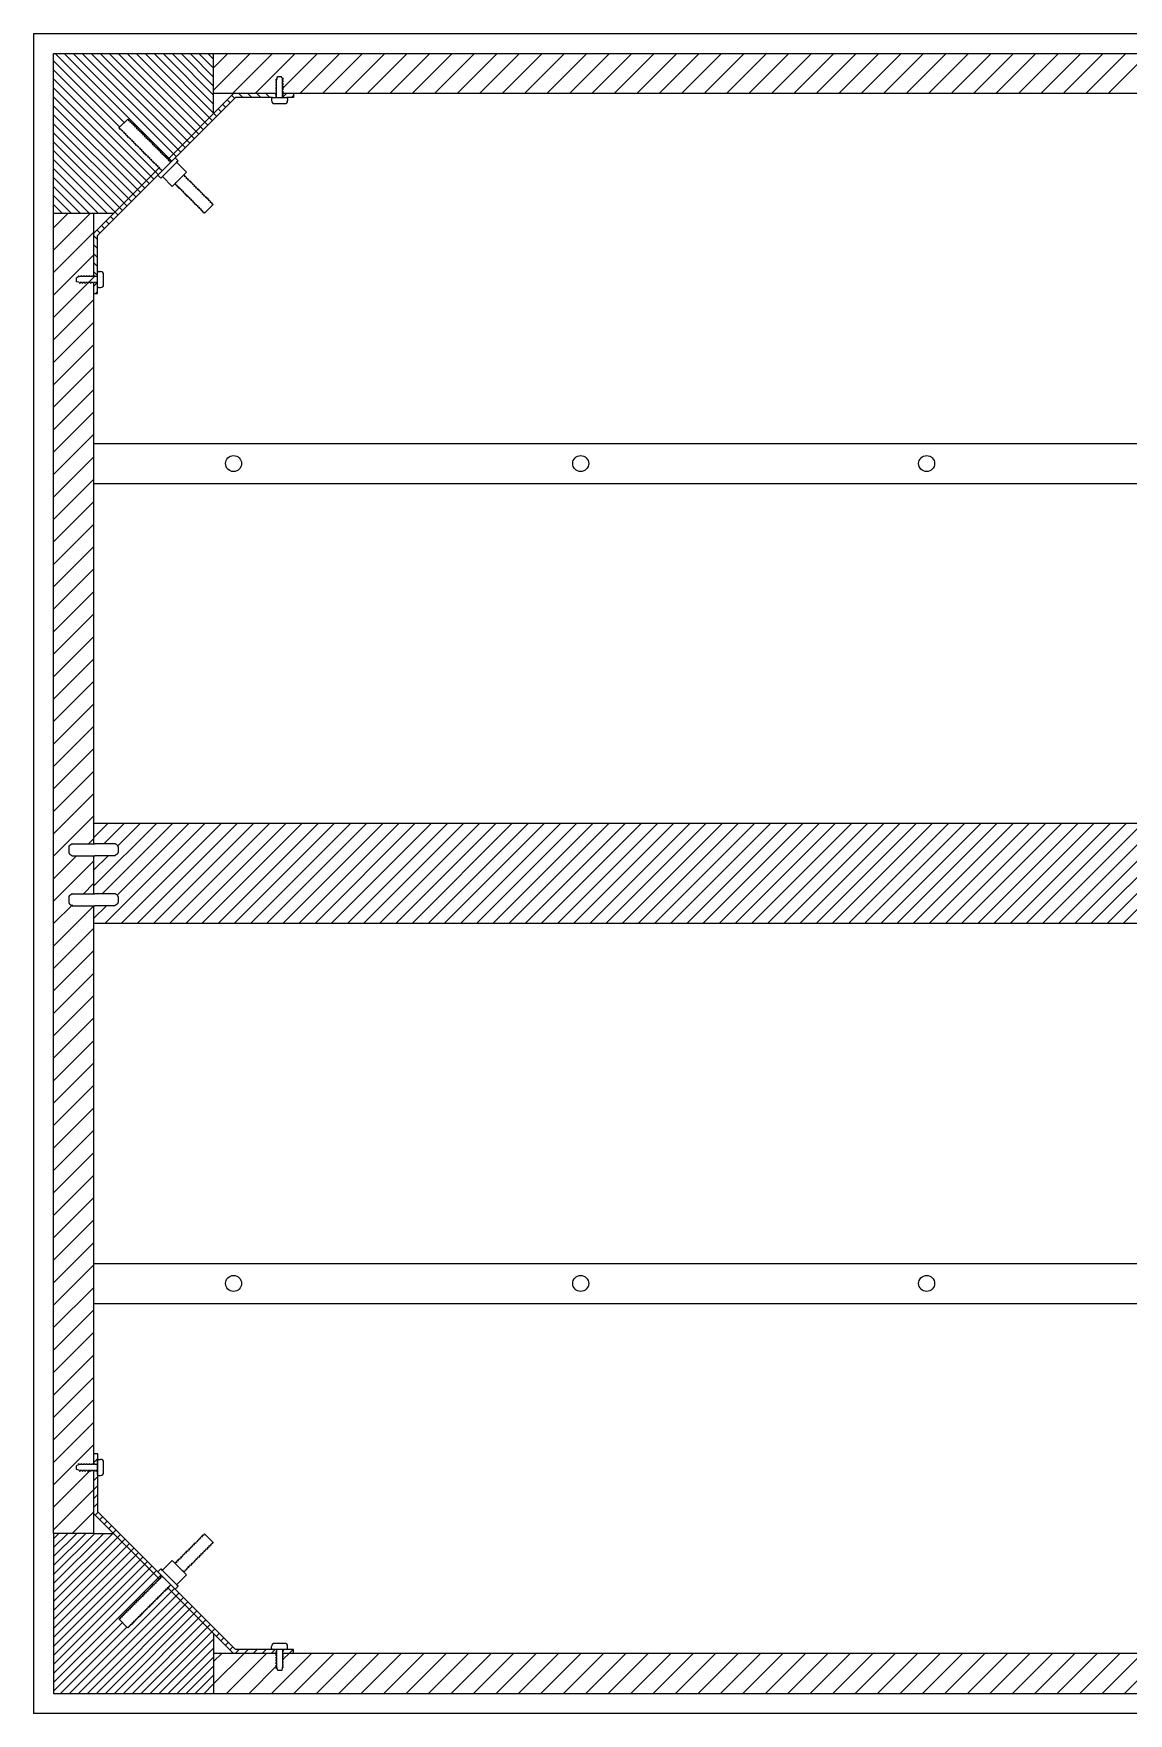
# Model space of a CAD drawing. Header units: millimetres. Extents: x 87 to 2337, y 122 to 625.
# Drawn here: x 837.8 to 892.6, y 317.8 to 401.8 of the extents above; entities that cross this region are included whole.
import ezdxf

# ---------------------------------------------------------------- set-up
doc = ezdxf.new("R2010")
doc.units = ezdxf.units.MM
doc.layers.get('0').update_dxf_attribs({"color": 255})
doc.layers.add('GIUNZIONI', color=2, linetype='Continuous')
doc.layers.add('VITI', color=4, linetype='Continuous')

msp = doc.modelspace()

# ---------------------------------------------------------------- hatches: boundary and pattern name
at = {"layer": 'GIUNZIONI'}
h = msp.add_hatch(dxfattribs=at)
h.set_pattern_fill('ANSI31', color=8, scale=0.1)
h.paths.add_polyline_path([(841.05, 389.139), (841.05, 389.339), (840.982, 389.339), (840.972, 389.289), (840.947, 389.339), (840.85, 389.339), (840.85, 388.789), (841.05, 388.789)])
h.paths.add_polyline_path([(850.85, 398.789), (850.3, 398.789), (850.3, 398.745), (850.35, 398.739), (850.3, 398.71), (850.3, 398.589), (850.5, 398.589), (850.85, 398.589)])
h = msp.add_hatch(dxfattribs=at)
h.set_pattern_fill('ANSI31', color=8, scale=0.1)
h.paths.add_polyline_path([(841.05, 330.789), (840.85, 330.789), (840.85, 330.239), (840.894, 330.239), (840.9, 330.289), (840.929, 330.239), (841.05, 330.239), (841.05, 330.439)])
h = msp.add_hatch(dxfattribs=at)
h.set_pattern_fill('ANSI31', color=8, scale=0.1)
h.paths.add_polyline_path([(841.05, 327.889), (841.05, 329.939), (840.982, 329.939), (840.972, 329.889), (840.947, 329.939), (840.85, 329.939), (840.85, 327.789), (844.129, 324.51), (844.168, 324.549), (844.279, 324.66)])
h = msp.add_hatch(dxfattribs=at)
h.set_pattern_fill('ANSI31', color=8, scale=0.1)
h.paths.add_polyline_path([(850.85, 320.989), (850.5, 320.989), (850.3, 320.989), (850.3, 320.921), (850.35, 320.911), (850.3, 320.886), (850.3, 320.789), (850.85, 320.789)])

# ---------------------------------------------------------------- linework, layer by layer
for p, q in [((837.85, 401.789), (837.85, 317.789)), ((837.85, 401.789), (1017.85, 401.789)), ((838.85, 392.789), (838.85, 400.789)), ((838.85, 400.789), (846.85, 400.789)), ((846.85, 400.789), (943.85, 400.789)), ((846.85, 397.789), (846.85, 400.789)), ((850, 398.789), (846.85, 398.789)), ((907.8, 398.789), (850.3, 398.789)), ((840.85, 392.789), (838.85, 392.789)), ((838.85, 326.789), (838.85, 392.789)), ((840.85, 392.789), (840.85, 389.639)), ((841.85, 392.789), (840.85, 392.789)), ((840.85, 389.339), (840.85, 361.279)), ((840.85, 381.289), (906.85, 381.289)), ((840.85, 379.289), (906.85, 379.289)), ((906.85, 362.289), (840.85, 362.289)), ((840.85, 362.289), (840.85, 361.279)), ((840.85, 360.679), (840.85, 359.789)), ((840.85, 360.679), (840.85, 358.779)), ((840.85, 359.789), (840.85, 358.779)), ((840.85, 358.179), (840.85, 357.289)), ((840.85, 358.179), (840.85, 330.239)), ((906.85, 357.289), (840.85, 357.289)), ((840.85, 340.289), (906.85, 340.289)), ((840.85, 338.289), (906.85, 338.289)), ((840.85, 329.939), (840.85, 326.789)), ((840.85, 326.789), (838.85, 326.789)), ((838.85, 326.789), (838.85, 318.789)), ((840.85, 326.789), (841.85, 326.789)), ((846.85, 321.789), (846.85, 320.789)), ((846.85, 320.789), (846.85, 318.789)), ((850, 320.789), (846.85, 320.789)), ((907.8, 320.789), (850.3, 320.789)), ((838.85, 318.789), (846.85, 318.789)), ((846.85, 318.789), (943.85, 318.789)), ((1017.85, 317.789), (837.85, 317.789))]:
    msp.add_line(p, q)
at = {"color": 4}
for p, q in [((846.341, 326.722), (846.392, 326.773)), ((846.661, 326.504), (846.392, 326.773)), ((845.54, 325.921), (845.611, 325.992)), ((845.54, 325.921), (845.574, 325.887)), ((845.62, 326.001), (845.691, 326.072)), ((845.62, 326.001), (845.654, 325.967)), ((845.7, 326.081), (845.771, 326.152)), ((845.7, 326.081), (845.734, 326.047)), ((845.78, 326.161), (845.851, 326.232)), ((845.78, 326.161), (845.815, 326.127)), ((845.861, 326.242), (845.931, 326.312)), ((845.861, 326.242), (845.895, 326.207)), ((845.941, 326.322), (846.011, 326.392)), ((845.941, 326.322), (845.975, 326.288)), ((846.021, 326.402), (846.091, 326.473)), ((846.021, 326.402), (846.055, 326.368)), ((846.101, 326.482), (846.172, 326.553)), ((846.101, 326.482), (846.135, 326.448)), ((846.181, 326.562), (846.252, 326.633)), ((846.181, 326.562), (846.215, 326.528)), ((846.261, 326.642), (846.332, 326.713)), ((846.261, 326.642), (846.295, 326.608)), ((846.341, 326.722), (846.375, 326.688)), ((846.406, 325.903), (846.372, 325.937)), ((846.486, 325.983), (846.415, 325.912)), ((846.486, 325.983), (846.415, 325.912)), ((846.486, 325.983), (846.452, 326.017)), ((846.566, 326.063), (846.495, 325.992)), ((846.566, 326.063), (846.532, 326.097)), ((846.646, 326.143), (846.575, 326.072)), ((846.646, 326.143), (846.575, 326.072)), ((846.646, 326.143), (846.612, 326.177)), ((846.726, 326.223), (846.656, 326.153)), ((846.661, 326.504), (846.834, 326.331)), ((846.726, 326.223), (846.692, 326.257)), ((846.806, 326.303), (846.736, 326.233)), ((846.806, 326.303), (846.736, 326.233)), ((846.806, 326.303), (846.772, 326.338)), ((846.834, 326.331), (846.806, 326.303)), ((844.779, 325.429), (844.285, 324.934)), ((845.493, 324.721), (844.779, 325.429)), ((844.914, 325.295), (844.97, 325.351)), ((844.979, 325.36), (845.05, 325.431)), ((844.979, 325.36), (845.013, 325.326)), ((845.059, 325.44), (845.13, 325.511)), ((845.059, 325.44), (845.093, 325.406)), ((845.139, 325.52), (845.21, 325.591)), ((845.139, 325.52), (845.173, 325.486)), ((845.219, 325.6), (845.29, 325.671)), ((845.219, 325.6), (845.254, 325.566)), ((845.3, 325.681), (845.37, 325.751)), ((845.3, 325.681), (845.334, 325.646)), ((845.38, 325.761), (845.45, 325.831)), ((845.38, 325.761), (845.414, 325.727)), ((845.46, 325.841), (845.531, 325.912)), ((845.46, 325.841), (845.494, 325.807)), ((845.604, 325.101), (845.534, 325.031)), ((845.604, 325.101), (845.57, 325.135)), ((845.684, 325.182), (845.614, 325.111)), ((845.684, 325.182), (845.614, 325.111)), ((845.684, 325.182), (845.65, 325.216)), ((845.765, 325.262), (845.694, 325.191)), ((845.765, 325.262), (845.73, 325.296)), ((845.845, 325.342), (845.774, 325.271)), ((845.845, 325.342), (845.774, 325.271)), ((845.845, 325.342), (845.811, 325.376)), ((845.925, 325.422), (845.854, 325.351)), ((845.925, 325.422), (845.891, 325.456)), ((846.005, 325.502), (845.934, 325.431)), ((846.005, 325.502), (845.934, 325.431)), ((846.005, 325.502), (845.971, 325.536)), ((846.085, 325.582), (846.014, 325.511)), ((846.085, 325.582), (846.051, 325.616)), ((846.165, 325.662), (846.095, 325.592)), ((846.165, 325.662), (846.095, 325.592)), ((846.165, 325.662), (846.131, 325.696)), ((846.245, 325.742), (846.175, 325.672)), ((846.245, 325.742), (846.211, 325.777)), ((846.326, 325.823), (846.255, 325.752)), ((846.326, 325.823), (846.255, 325.752)), ((846.326, 325.823), (846.291, 325.857)), ((846.406, 325.903), (846.335, 325.832)), ((842.146, 322.527), (844.277, 324.658)), ((843.857, 324.238), (843.928, 324.309)), ((843.937, 324.318), (844.008, 324.389)), ((843.937, 324.318), (843.971, 324.284)), ((844.017, 324.398), (844.088, 324.469)), ((844.017, 324.398), (844.051, 324.364)), ((844.206, 325.012), (844.065, 324.87)), ((844.097, 324.478), (844.168, 324.549)), ((844.097, 324.478), (844.132, 324.444)), ((844.178, 324.559), (844.248, 324.629)), ((844.178, 324.559), (844.212, 324.524)), ((845.076, 324.149), (844.206, 325.012)), ((844.206, 325.012), (844.285, 324.934)), ((844.258, 324.639), (844.277, 324.658)), ((844.258, 324.639), (844.292, 324.605)), ((845.493, 324.721), (844.998, 324.226)), ((845.373, 324.87), (845.302, 324.911)), ((845.364, 324.861), (845.33, 324.895)), ((845.364, 324.861), (845.358, 324.855)), ((845.444, 324.941), (845.373, 324.87)), ((845.444, 324.941), (845.41, 324.975)), ((845.524, 325.021), (845.454, 324.95)), ((845.524, 325.021), (845.454, 324.95)), ((845.524, 325.021), (845.49, 325.055)), ((842.569, 322.065), (844.719, 324.216)), ((842.976, 323.356), (843.046, 323.427)), ((843.056, 323.437), (843.126, 323.507)), ((843.056, 323.437), (843.09, 323.402)), ((843.136, 323.517), (843.207, 323.587)), ((843.136, 323.517), (843.17, 323.483)), ((843.216, 323.597), (843.287, 323.668)), ((843.216, 323.597), (843.25, 323.563)), ((843.296, 323.677), (843.367, 323.748)), ((843.296, 323.677), (843.33, 323.643)), ((843.376, 323.757), (843.447, 323.828)), ((843.376, 323.757), (843.41, 323.723)), ((843.456, 323.837), (843.527, 323.908)), ((843.456, 323.837), (843.491, 323.803)), ((843.537, 323.917), (843.607, 323.988)), ((843.537, 323.917), (843.571, 323.883)), ((843.617, 323.998), (843.687, 324.068)), ((843.617, 323.998), (843.651, 323.963)), ((843.697, 324.078), (843.767, 324.148)), ((843.697, 324.078), (843.731, 324.044)), ((843.777, 324.158), (843.848, 324.229)), ((843.777, 324.158), (843.811, 324.124)), ((843.921, 323.418), (843.851, 323.348)), ((843.921, 323.418), (843.851, 323.348)), ((843.857, 324.238), (843.891, 324.204)), ((843.921, 323.418), (843.887, 323.453)), ((844.002, 323.499), (843.931, 323.428)), ((844.002, 323.499), (843.967, 323.533)), ((844.082, 323.579), (844.011, 323.508)), ((844.082, 323.579), (844.011, 323.508)), ((844.082, 323.579), (844.048, 323.613)), ((844.162, 323.659), (844.091, 323.588)), ((844.162, 323.659), (844.128, 323.693)), ((844.242, 323.739), (844.171, 323.668)), ((844.242, 323.739), (844.171, 323.668)), ((844.242, 323.739), (844.208, 323.773)), ((844.322, 323.819), (844.251, 323.748)), ((844.322, 323.819), (844.288, 323.853)), ((844.402, 323.899), (844.332, 323.829)), ((844.402, 323.899), (844.332, 323.829)), ((844.402, 323.899), (844.368, 323.933)), ((844.482, 323.979), (844.412, 323.909)), ((844.482, 323.979), (844.448, 324.014)), ((844.563, 324.06), (844.492, 323.989)), ((844.563, 324.06), (844.492, 323.989)), ((844.563, 324.06), (844.528, 324.094)), ((844.643, 324.14), (844.572, 324.069)), ((844.643, 324.14), (844.609, 324.174)), ((844.719, 324.216), (844.652, 324.149)), ((845.076, 324.149), (844.935, 324.007)), ((845.076, 324.149), (844.998, 324.226)), ((842.174, 322.555), (842.245, 322.626)), ((842.254, 322.635), (842.325, 322.706)), ((842.254, 322.635), (842.288, 322.601)), ((842.334, 322.715), (842.405, 322.786)), ((842.334, 322.715), (842.369, 322.681)), ((842.415, 322.795), (842.485, 322.866)), ((842.415, 322.795), (842.449, 322.761)), ((842.495, 322.876), (842.565, 322.946)), ((842.495, 322.876), (842.529, 322.841)), ((842.575, 322.956), (842.646, 323.026)), ((842.575, 322.956), (842.609, 322.922)), ((842.655, 323.036), (842.726, 323.107)), ((842.655, 323.036), (842.689, 323.002)), ((842.735, 323.116), (842.806, 323.187)), ((842.735, 323.116), (842.769, 323.082)), ((842.815, 323.196), (842.886, 323.267)), ((842.815, 323.196), (842.849, 323.162)), ((842.895, 323.276), (842.966, 323.347)), ((842.895, 323.276), (842.93, 323.242)), ((842.976, 323.356), (843.01, 323.322)), ((843.04, 322.537), (843.006, 322.571)), ((843.12, 322.617), (843.049, 322.546)), ((843.12, 322.617), (843.049, 322.546)), ((843.12, 322.617), (843.086, 322.651)), ((843.2, 322.697), (843.13, 322.626)), ((843.2, 322.697), (843.166, 322.731)), ((843.28, 322.777), (843.21, 322.707)), ((843.28, 322.777), (843.21, 322.707)), ((843.28, 322.777), (843.246, 322.811)), ((843.36, 322.857), (843.29, 322.787)), ((843.36, 322.857), (843.326, 322.892)), ((843.441, 322.938), (843.37, 322.867)), ((843.441, 322.938), (843.37, 322.867)), ((843.441, 322.938), (843.406, 322.972)), ((843.521, 323.018), (843.45, 322.947)), ((843.521, 323.018), (843.487, 323.052)), ((843.601, 323.098), (843.53, 323.027)), ((843.601, 323.098), (843.53, 323.027)), ((843.601, 323.098), (843.567, 323.132)), ((843.681, 323.178), (843.61, 323.107)), ((843.681, 323.178), (843.647, 323.212)), ((843.761, 323.258), (843.69, 323.187)), ((843.761, 323.258), (843.69, 323.187)), ((843.761, 323.258), (843.727, 323.292)), ((843.841, 323.338), (843.771, 323.268)), ((843.841, 323.338), (843.807, 323.372)), ((842.124, 322.495), (842.146, 322.527)), ((842.535, 322.084), (842.124, 322.495)), ((842.146, 322.527), (842.165, 322.546)), ((842.174, 322.555), (842.208, 322.521)), ((842.569, 322.065), (842.535, 322.084)), ((842.639, 322.136), (842.569, 322.065)), ((842.639, 322.136), (842.569, 322.065)), ((842.639, 322.136), (842.605, 322.17)), ((842.719, 322.216), (842.649, 322.146)), ((842.719, 322.216), (842.685, 322.25)), ((842.8, 322.296), (842.729, 322.226)), ((842.8, 322.296), (842.729, 322.226)), ((842.8, 322.296), (842.765, 322.331)), ((842.88, 322.377), (842.809, 322.306)), ((842.88, 322.377), (842.846, 322.411)), ((842.96, 322.457), (842.889, 322.386)), ((842.96, 322.457), (842.889, 322.386)), ((842.96, 322.457), (842.926, 322.491)), ((843.04, 322.537), (842.969, 322.466))]:
    msp.add_line(p, q, dxfattribs=at)
at = {"layer": 'GIUNZIONI', "color": 8, "linetype": 'Continuous'}
for p, q in [((842.385, 397.34), (838.936, 400.789)), ((844.766, 395.407), (839.385, 400.789)), ((844.992, 395.631), (839.834, 400.789)), ((845.216, 395.855), (840.283, 400.789)), ((845.441, 396.08), (840.732, 400.789)), ((845.665, 396.304), (841.181, 400.789)), ((845.89, 396.529), (841.63, 400.789)), ((846.114, 396.753), (842.079, 400.789)), ((846.339, 396.978), (842.528, 400.789)), ((846.563, 397.202), (842.977, 400.789)), ((846.788, 397.427), (843.426, 400.789)), ((846.85, 397.814), (843.875, 400.789)), ((846.85, 398.263), (844.324, 400.789)), ((846.85, 398.712), (844.773, 400.789)), ((846.85, 399.161), (845.222, 400.789)), ((846.85, 399.61), (845.671, 400.789)), ((846.85, 400.059), (846.12, 400.789)), ((846.85, 400.508), (846.569, 400.789)), ((842.162, 397.113), (838.85, 400.425)), ((844.094, 394.733), (838.85, 399.976)), ((843.869, 394.508), (838.85, 399.527)), ((843.645, 394.284), (838.85, 399.078)), ((843.42, 394.059), (838.85, 398.629)), ((843.196, 393.835), (838.85, 398.18)), ((847.461, 398.1), (847.311, 398.25)), ((847.686, 398.325), (847.536, 398.475)), ((847.91, 398.549), (847.76, 398.699)), ((848.32, 398.589), (848.12, 398.789)), ((848.769, 398.589), (848.569, 398.789)), ((849.218, 398.589), (849.018, 398.789)), ((849.667, 398.589), (849.467, 398.789)), ((850, 398.705), (849.916, 398.789)), ((842.971, 393.61), (838.85, 397.731)), ((847.012, 397.651), (846.862, 397.801)), ((847.237, 397.876), (847.087, 398.026)), ((842.747, 393.386), (838.85, 397.282)), ((842.522, 393.161), (838.85, 396.833)), ((842.298, 392.937), (838.85, 396.384)), ((842.073, 392.712), (838.85, 395.935)), ((841.547, 392.789), (838.85, 395.486)), ((841.098, 392.789), (838.85, 395.037)), ((840.649, 392.789), (838.85, 394.588)), ((840.2, 392.789), (838.85, 394.139)), ((839.751, 392.789), (838.85, 393.69)), ((839.302, 392.789), (838.85, 393.241)), ((838.853, 392.789), (838.85, 392.792)), ((841.624, 392.263), (841.474, 392.413)), ((841.849, 392.488), (841.699, 392.638)), ((841.05, 391.49), (840.85, 391.69)), ((841.175, 391.814), (841.025, 391.964)), ((841.4, 392.039), (841.25, 392.189)), ((841.05, 391.041), (840.85, 391.241)), ((841.05, 390.592), (840.85, 390.792)), ((841.05, 390.143), (840.85, 390.343)), ((841.05, 389.694), (840.85, 389.894)), ((838.85, 326.526), (839.112, 326.789)), ((838.85, 326.077), (839.561, 326.789)), ((838.85, 325.628), (840.01, 326.789)), ((838.85, 325.179), (840.459, 326.789)), ((838.85, 324.73), (840.908, 326.789)), ((838.85, 324.281), (841.358, 326.789)), ((838.85, 323.832), (841.807, 326.789)), ((838.85, 323.383), (842.053, 326.586)), ((838.85, 322.934), (842.277, 326.361)), ((838.85, 322.485), (842.502, 326.137)), ((838.85, 322.036), (842.726, 325.912)), ((838.85, 321.587), (842.951, 325.688)), ((838.85, 321.138), (843.175, 325.463)), ((838.85, 320.689), (843.4, 325.239)), ((838.85, 320.24), (843.624, 325.014)), ((838.85, 319.791), (843.849, 324.79)), ((838.85, 319.342), (844.073, 324.565)), ((839.644, 318.789), (844.897, 324.042)), ((840.093, 318.789), (845.121, 323.817)), ((840.542, 318.789), (845.346, 323.593)), ((840.991, 318.789), (845.57, 323.368)), ((841.44, 318.789), (845.795, 323.144)), ((841.889, 318.789), (846.019, 322.919)), ((842.338, 318.789), (846.244, 322.695)), ((838.85, 318.893), (842.288, 322.331)), ((839.195, 318.789), (842.513, 322.107)), ((842.787, 318.789), (846.468, 322.47)), ((843.236, 318.789), (846.693, 322.246)), ((843.685, 318.789), (846.917, 322.021)), ((846.992, 321.647), (847.142, 321.797)), ((844.134, 318.789), (846.85, 321.505)), ((844.583, 318.789), (846.85, 321.056)), ((847.216, 321.422), (847.366, 321.572)), ((847.441, 321.198), (847.591, 321.348)), ((847.665, 320.973), (847.815, 321.123)), ((847.93, 320.789), (848.13, 320.989)), ((848.379, 320.789), (848.579, 320.989)), ((848.828, 320.789), (849.028, 320.989)), ((849.277, 320.789), (849.477, 320.989)), ((849.726, 320.789), (849.926, 320.989)), ((845.032, 318.789), (846.85, 320.607)), ((845.481, 318.789), (846.85, 320.158)), ((845.93, 318.789), (846.85, 319.709)), ((846.379, 318.789), (846.85, 319.26)), ((846.828, 318.789), (846.85, 318.811))]:
    msp.add_line(p, q, dxfattribs=at)
at = {"layer": 'VITI', "color": 8, "linetype": 'Continuous'}
for p, q in [((846.85, 400.082), (847.557, 400.789)), ((846.85, 398.96), (848.679, 400.789)), ((847.802, 398.789), (849.802, 400.789)), ((848.924, 398.789), (850.924, 400.789)), ((850.3, 399.042), (852.047, 400.789)), ((851.169, 398.789), (853.169, 400.789)), ((852.292, 398.789), (854.292, 400.789)), ((853.414, 398.789), (855.414, 400.789)), ((854.537, 398.789), (856.537, 400.789)), ((855.659, 398.789), (857.659, 400.789)), ((856.782, 398.789), (858.782, 400.789)), ((857.904, 398.789), (859.904, 400.789)), ((859.027, 398.789), (861.027, 400.789)), ((860.149, 398.789), (862.149, 400.789)), ((861.272, 398.789), (863.272, 400.789)), ((862.395, 398.789), (864.395, 400.789)), ((863.517, 398.789), (865.517, 400.789)), ((864.64, 398.789), (866.64, 400.789)), ((865.762, 398.789), (867.762, 400.789)), ((866.885, 398.789), (868.885, 400.789)), ((868.007, 398.789), (870.007, 400.789)), ((869.13, 398.789), (871.13, 400.789)), ((870.252, 398.789), (872.252, 400.789)), ((871.375, 398.789), (873.375, 400.789)), ((872.497, 398.789), (874.497, 400.789)), ((873.62, 398.789), (875.62, 400.789)), ((874.742, 398.789), (876.742, 400.789)), ((875.865, 398.789), (877.865, 400.789)), ((876.987, 398.789), (878.987, 400.789)), ((878.11, 398.789), (880.11, 400.789)), ((879.233, 398.789), (881.233, 400.789)), ((880.355, 398.789), (882.355, 400.789)), ((881.478, 398.789), (883.478, 400.789)), ((882.6, 398.789), (884.6, 400.789)), ((883.723, 398.789), (885.723, 400.789)), ((884.845, 398.789), (886.845, 400.789)), ((885.968, 398.789), (887.968, 400.789)), ((887.09, 398.789), (889.09, 400.789)), ((888.213, 398.789), (890.213, 400.789)), ((889.335, 398.789), (891.335, 400.789)), ((890.458, 398.789), (892.458, 400.789)), ((891.58, 398.789), (893.58, 400.789)), ((838.85, 392.082), (839.557, 392.789)), ((838.85, 390.96), (840.679, 392.789)), ((838.85, 389.837), (840.85, 391.837)), ((838.85, 388.715), (840.85, 390.715)), ((838.85, 387.592), (840.563, 389.305)), ((840.577, 389.319), (840.597, 389.339)), ((840.597, 389.339), (840.897, 389.639)), ((838.85, 386.469), (840.85, 388.469)), ((838.85, 385.347), (840.85, 387.347)), ((838.85, 384.224), (840.85, 386.224)), ((838.85, 383.102), (840.85, 385.102)), ((838.85, 381.979), (840.85, 383.979)), ((838.85, 380.857), (840.85, 382.857)), ((838.85, 379.734), (840.85, 381.734)), ((838.85, 378.612), (840.85, 380.612)), ((838.85, 377.489), (840.85, 379.489)), ((838.85, 376.367), (840.85, 378.367)), ((838.85, 375.244), (840.85, 377.244)), ((838.85, 374.122), (840.85, 376.122)), ((838.85, 372.999), (840.85, 374.999)), ((838.85, 371.877), (840.85, 373.877)), ((838.85, 370.754), (840.85, 372.754)), ((838.85, 369.631), (840.85, 371.631)), ((838.85, 368.509), (840.85, 370.509)), ((838.85, 367.386), (840.85, 369.386)), ((838.85, 366.264), (840.85, 368.264)), ((838.85, 365.141), (840.85, 367.141)), ((838.85, 364.019), (840.85, 366.019)), ((838.85, 362.896), (840.85, 364.896)), ((838.85, 361.774), (840.85, 363.774)), ((838.85, 360.651), (840.85, 362.651)), ((840.85, 361.574), (841.565, 362.289)), ((840.85, 359.149), (843.99, 362.289)), ((841.268, 358.759), (844.798, 362.289)), ((841.363, 361.279), (842.373, 362.289)), ((841.414, 357.289), (846.414, 362.289)), ((842.027, 358.71), (845.606, 362.289)), ((842.063, 361.17), (843.182, 362.289)), ((842.223, 357.289), (847.223, 362.289)), ((843.031, 357.289), (848.031, 362.289)), ((843.839, 357.289), (848.839, 362.289)), ((844.647, 357.289), (849.647, 362.289)), ((845.456, 357.289), (850.456, 362.289)), ((846.264, 357.289), (851.264, 362.289)), ((847.072, 357.289), (852.072, 362.289)), ((847.88, 357.289), (852.88, 362.289)), ((848.688, 357.289), (853.688, 362.289)), ((849.497, 357.289), (854.497, 362.289)), ((850.305, 357.289), (855.305, 362.289)), ((851.113, 357.289), (856.113, 362.289)), ((851.921, 357.289), (856.921, 362.289)), ((852.73, 357.289), (857.73, 362.289)), ((853.538, 357.289), (858.538, 362.289)), ((854.346, 357.289), (859.346, 362.289)), ((855.154, 357.289), (860.154, 362.289)), ((855.962, 357.289), (860.962, 362.289)), ((856.771, 357.289), (861.771, 362.289)), ((857.579, 357.289), (862.579, 362.289)), ((858.387, 357.289), (863.387, 362.289)), ((859.195, 357.289), (864.195, 362.289)), ((860.004, 357.289), (865.004, 362.289)), ((860.812, 357.289), (865.812, 362.289)), ((861.62, 357.289), (866.62, 362.289)), ((862.428, 357.289), (867.428, 362.289)), ((863.236, 357.289), (868.236, 362.289)), ((864.045, 357.289), (869.045, 362.289)), ((864.853, 357.289), (869.853, 362.289)), ((865.661, 357.289), (870.661, 362.289)), ((866.469, 357.289), (871.469, 362.289)), ((867.278, 357.289), (872.278, 362.289)), ((868.086, 357.289), (873.086, 362.289)), ((868.894, 357.289), (873.894, 362.289)), ((869.702, 357.289), (874.702, 362.289)), ((870.51, 357.289), (875.51, 362.289)), ((871.319, 357.289), (876.319, 362.289)), ((872.127, 357.289), (877.127, 362.289)), ((872.935, 357.289), (877.935, 362.289)), ((873.743, 357.289), (878.743, 362.289)), ((874.552, 357.289), (879.552, 362.289)), ((875.36, 357.289), (880.36, 362.289)), ((876.168, 357.289), (881.168, 362.289)), ((876.976, 357.289), (881.976, 362.289)), ((877.784, 357.289), (882.784, 362.289)), ((878.593, 357.289), (883.593, 362.289)), ((879.401, 357.289), (884.401, 362.289)), ((880.209, 357.289), (885.209, 362.289)), ((881.017, 357.289), (886.017, 362.289)), ((881.826, 357.289), (886.826, 362.289)), ((882.634, 357.289), (887.634, 362.289)), ((883.442, 357.289), (888.442, 362.289)), ((884.25, 357.289), (889.25, 362.289)), ((885.058, 357.289), (890.058, 362.289)), ((885.867, 357.289), (890.867, 362.289)), ((886.675, 357.289), (891.675, 362.289)), ((887.483, 357.289), (892.483, 362.289)), ((888.291, 357.289), (893.291, 362.289)), ((889.1, 357.289), (894.1, 362.289)), ((889.908, 357.289), (894.908, 362.289)), ((890.716, 357.289), (895.716, 362.289)), ((891.524, 357.289), (896.524, 362.289)), ((892.332, 357.289), (897.332, 362.289)), ((840.6, 361.279), (840.85, 361.529)), ((838.85, 359.529), (840, 360.679)), ((838.85, 358.406), (840.85, 360.406)), ((840.85, 359.957), (841.572, 360.679)), ((840.345, 358.779), (840.85, 359.284)), ((838.85, 357.284), (839.795, 358.229)), ((838.85, 356.161), (840.85, 358.161)), ((840.85, 357.532), (841.496, 358.179)), ((838.85, 355.039), (840.85, 357.039)), ((838.85, 353.916), (840.85, 355.916)), ((838.85, 352.794), (840.85, 354.794)), ((838.85, 351.671), (840.85, 353.671)), ((838.85, 350.548), (840.85, 352.548)), ((838.85, 349.426), (840.85, 351.426)), ((838.85, 348.303), (840.85, 350.303)), ((838.85, 347.181), (840.85, 349.181)), ((838.85, 346.058), (840.85, 348.058)), ((838.85, 344.936), (840.85, 346.936)), ((838.85, 343.813), (840.85, 345.813)), ((838.85, 342.691), (840.85, 344.691)), ((838.85, 341.568), (840.85, 343.568)), ((838.85, 340.446), (840.85, 342.446)), ((838.85, 339.323), (840.85, 341.323)), ((838.85, 338.201), (840.85, 340.201)), ((838.85, 337.078), (840.85, 339.078)), ((838.85, 335.956), (840.85, 337.956)), ((838.85, 334.833), (840.85, 336.833)), ((838.85, 333.71), (840.85, 335.71)), ((838.85, 332.588), (840.85, 334.588)), ((838.85, 331.465), (840.85, 333.465)), ((838.85, 330.343), (840.85, 332.343)), ((838.85, 329.22), (840.85, 331.22)), ((838.85, 328.098), (840.683, 329.931)), ((838.85, 326.975), (840.85, 328.975)), ((839.786, 326.789), (840.85, 327.853)), ((846.85, 320.382), (847.256, 320.789)), ((846.85, 319.26), (848.379, 320.789)), ((847.501, 318.789), (849.501, 320.789)), ((848.624, 318.789), (849.999, 320.164)), ((849.746, 318.789), (851.746, 320.789)), ((850.3, 320.465), (850.339, 320.504)), ((850.345, 320.51), (850.624, 320.789)), ((850.869, 318.789), (852.869, 320.789)), ((851.992, 318.789), (853.992, 320.789)), ((853.114, 318.789), (855.114, 320.789)), ((854.237, 318.789), (856.237, 320.789)), ((855.359, 318.789), (857.359, 320.789)), ((856.482, 318.789), (858.482, 320.789)), ((857.604, 318.789), (859.604, 320.789)), ((858.727, 318.789), (860.727, 320.789)), ((859.849, 318.789), (861.849, 320.789)), ((860.972, 318.789), (862.972, 320.789)), ((862.094, 318.789), (864.094, 320.789)), ((863.217, 318.789), (865.217, 320.789)), ((864.339, 318.789), (866.339, 320.789)), ((865.462, 318.789), (867.462, 320.789)), ((866.584, 318.789), (868.584, 320.789)), ((867.707, 318.789), (869.707, 320.789)), ((868.83, 318.789), (870.83, 320.789)), ((869.952, 318.789), (871.952, 320.789)), ((871.075, 318.789), (873.075, 320.789)), ((872.197, 318.789), (874.197, 320.789)), ((873.32, 318.789), (875.32, 320.789)), ((874.442, 318.789), (876.442, 320.789)), ((875.565, 318.789), (877.565, 320.789)), ((876.687, 318.789), (878.687, 320.789)), ((877.81, 318.789), (879.81, 320.789)), ((878.932, 318.789), (880.932, 320.789)), ((880.055, 318.789), (882.055, 320.789)), ((881.177, 318.789), (883.177, 320.789)), ((882.3, 318.789), (884.3, 320.789)), ((883.422, 318.789), (885.422, 320.789)), ((884.545, 318.789), (886.545, 320.789)), ((885.668, 318.789), (887.668, 320.789)), ((886.79, 318.789), (888.79, 320.789)), ((887.913, 318.789), (889.913, 320.789)), ((889.035, 318.789), (891.035, 320.789)), ((890.158, 318.789), (892.158, 320.789)), ((891.28, 318.789), (893.28, 320.789)), ((892.403, 318.789), (894.403, 320.789))]:
    msp.add_line(p, q, dxfattribs=at)
at = {"layer": 'VITI'}
for p, q in [((850.004, 399.495), (849.95, 399.47)), ((849.95, 399.47), (850, 399.459)), ((850, 399.36), (849.95, 399.336)), ((849.95, 399.336), (850, 399.326)), ((850, 399.227), (849.95, 399.202)), ((849.95, 399.202), (850, 399.192)), ((850, 399.093), (849.95, 399.068)), ((849.95, 399.068), (850, 399.058)), ((850, 399.36), (850, 399.453)), ((850, 399.227), (850, 399.326)), ((850, 399.093), (850, 399.192)), ((850, 398.959), (850, 399.058)), ((850.013, 399.523), (850.041, 399.633)), ((850.046, 399.638), (850.231, 399.638)), ((850.279, 399.544), (850.249, 399.625)), ((850.341, 399.54), (850.279, 399.544)), ((850.291, 399.511), (850.341, 399.54)), ((850.3, 399.414), (850.3, 399.453)), ((850.35, 399.408), (850.3, 399.414)), ((850.3, 399.379), (850.35, 399.408)), ((850.3, 399.28), (850.3, 399.379)), ((850.35, 399.274), (850.3, 399.28)), ((850.3, 399.245), (850.35, 399.274)), ((850.3, 399.146), (850.3, 399.245)), ((850.35, 399.14), (850.3, 399.146)), ((850.3, 399.111), (850.35, 399.14)), ((850.3, 399.013), (850.3, 399.111)), ((850.35, 399.006), (850.3, 399.013)), ((850.3, 398.978), (850.35, 399.006)), ((847.95, 398.589), (841.05, 391.689)), ((847.85, 398.789), (844.571, 395.51)), ((849.8, 398.589), (847.95, 398.589)), ((849.75, 398.539), (849.75, 398.439)), ((849.75, 398.439), (849.75, 398.439)), ((849.8, 398.589), (850.5, 398.589)), ((849.9, 398.289), (850.4, 398.289)), ((850, 398.959), (849.95, 398.935)), ((849.95, 398.935), (850, 398.924)), ((850, 398.825), (849.95, 398.801)), ((849.95, 398.801), (850, 398.79)), ((850, 398.691), (849.95, 398.667)), ((849.95, 398.667), (850, 398.656)), ((850, 398.825), (850, 398.924)), ((850, 398.691), (850, 398.79)), ((850, 398.589), (850, 398.656)), ((850.3, 398.879), (850.3, 398.978)), ((850.35, 398.873), (850.3, 398.879)), ((850.3, 398.844), (850.35, 398.873)), ((850.3, 398.745), (850.3, 398.844)), ((850.35, 398.739), (850.3, 398.745)), ((850.3, 398.71), (850.35, 398.739)), ((850.3, 398.589), (850.3, 398.71)), ((850.85, 398.589), (850.5, 398.589)), ((850.55, 398.539), (850.55, 398.439)), ((850.55, 398.439), (850.55, 398.439)), ((850.85, 398.789), (850.85, 398.589)), ((842.136, 397.087), (842.557, 397.515)), ((844.133, 395.072), (840.85, 391.789)), ((841.05, 389.839), (841.05, 391.689)), ((841.05, 389.139), (841.05, 389.839)), ((841.1, 389.889), (841.2, 389.889)), ((841.2, 389.889), (841.2, 389.889)), ((840.001, 389.385), (840.001, 389.57)), ((840.116, 389.352), (840.006, 389.38)), ((840.094, 389.618), (840.014, 389.588)), ((840.099, 389.68), (840.094, 389.618)), ((840.127, 389.63), (840.099, 389.68)), ((840.144, 389.343), (840.169, 389.289)), ((840.169, 389.289), (840.179, 389.339)), ((840.225, 389.639), (840.186, 389.639)), ((840.278, 389.339), (840.186, 389.339)), ((840.231, 389.689), (840.225, 389.639)), ((840.26, 389.639), (840.231, 389.689)), ((840.358, 389.639), (840.26, 389.639)), ((840.278, 389.339), (840.303, 389.289)), ((840.303, 389.289), (840.313, 389.339)), ((840.412, 389.339), (840.313, 389.339)), ((840.365, 389.689), (840.358, 389.639)), ((840.393, 389.639), (840.365, 389.689)), ((840.492, 389.639), (840.393, 389.639)), ((840.412, 389.339), (840.436, 389.289)), ((840.436, 389.289), (840.447, 389.339)), ((840.546, 389.339), (840.447, 389.339)), ((840.499, 389.689), (840.492, 389.639)), ((840.527, 389.639), (840.499, 389.689)), ((840.626, 389.639), (840.527, 389.639)), ((840.546, 389.339), (840.57, 389.289)), ((840.57, 389.289), (840.581, 389.339)), ((840.68, 389.339), (840.581, 389.339)), ((840.632, 389.689), (840.626, 389.639)), ((840.661, 389.639), (840.632, 389.689)), ((840.76, 389.639), (840.661, 389.639)), ((840.68, 389.339), (840.704, 389.289)), ((840.704, 389.289), (840.715, 389.339)), ((840.814, 389.339), (840.715, 389.339)), ((840.766, 389.689), (840.76, 389.639)), ((840.795, 389.639), (840.766, 389.689)), ((840.894, 389.639), (840.795, 389.639)), ((840.814, 389.339), (840.838, 389.289)), ((840.838, 389.289), (840.848, 389.339)), ((840.947, 389.339), (840.848, 389.339)), ((840.9, 389.689), (840.894, 389.639)), ((840.929, 389.639), (840.9, 389.689)), ((841.05, 389.639), (840.929, 389.639)), ((840.947, 389.339), (840.972, 389.289)), ((840.972, 389.289), (840.982, 389.339)), ((841.05, 389.339), (840.982, 389.339)), ((841.05, 388.789), (841.05, 389.139)), ((841.1, 389.089), (841.2, 389.089)), ((841.2, 389.089), (841.2, 389.089)), ((841.35, 389.239), (841.35, 389.739)), ((840.85, 388.789), (841.05, 388.789)), ((839.664, 361.209), (839.758, 361.271)), ((839.785, 361.279), (840.78, 361.279)), ((840.78, 361.279), (840.92, 361.279)), ((841.908, 361.279), (840.92, 361.279)), ((842.029, 361.209), (841.935, 361.271)), ((839.62, 361.125), (839.62, 360.832)), ((839.664, 360.749), (839.757, 360.687)), ((839.785, 360.679), (840.78, 360.679)), ((840.78, 360.679), (840.92, 360.679)), ((841.908, 360.679), (840.92, 360.679)), ((842.029, 360.749), (841.936, 360.687)), ((842.073, 361.125), (842.073, 360.832)), ((839.664, 358.709), (839.758, 358.771)), ((839.785, 358.779), (840.78, 358.779)), ((840.78, 358.779), (840.92, 358.779)), ((841.908, 358.779), (840.92, 358.779)), ((842.029, 358.709), (841.935, 358.771)), ((839.62, 358.625), (839.62, 358.332)), ((839.664, 358.249), (839.757, 358.187)), ((839.785, 358.179), (840.78, 358.179)), ((840.78, 358.179), (840.92, 358.179)), ((841.908, 358.179), (840.92, 358.179)), ((842.029, 358.249), (841.936, 358.187)), ((842.073, 358.625), (842.073, 358.332)), ((840.001, 329.985), (840.001, 330.17)), ((840.094, 330.218), (840.014, 330.188)), ((840.099, 330.28), (840.094, 330.218)), ((840.127, 330.23), (840.099, 330.28)), ((840.225, 330.239), (840.186, 330.239)), ((840.231, 330.289), (840.225, 330.239)), ((840.26, 330.239), (840.231, 330.289)), ((840.358, 330.239), (840.26, 330.239)), ((840.365, 330.289), (840.358, 330.239)), ((840.393, 330.239), (840.365, 330.289)), ((840.492, 330.239), (840.393, 330.239)), ((840.499, 330.289), (840.492, 330.239)), ((840.527, 330.239), (840.499, 330.289)), ((840.626, 330.239), (840.527, 330.239)), ((840.632, 330.289), (840.626, 330.239)), ((840.661, 330.239), (840.632, 330.289)), ((840.76, 330.239), (840.661, 330.239)), ((840.766, 330.289), (840.76, 330.239)), ((840.795, 330.239), (840.766, 330.289)), ((840.894, 330.239), (840.795, 330.239)), ((840.85, 330.789), (841.05, 330.789)), ((840.9, 330.289), (840.894, 330.239)), ((840.929, 330.239), (840.9, 330.289)), ((841.05, 330.239), (840.929, 330.239)), ((841.05, 330.789), (841.05, 327.889)), ((841.05, 330.789), (841.05, 330.439)), ((841.05, 329.739), (841.05, 330.439)), ((841.1, 330.489), (841.2, 330.489)), ((841.2, 330.489), (841.2, 330.489)), ((841.35, 329.839), (841.35, 330.339)), ((840.116, 329.952), (840.006, 329.98)), ((840.144, 329.943), (840.169, 329.889)), ((840.169, 329.889), (840.179, 329.939)), ((840.278, 329.939), (840.186, 329.939)), ((840.278, 329.939), (840.303, 329.889)), ((840.303, 329.889), (840.313, 329.939)), ((840.412, 329.939), (840.313, 329.939)), ((840.412, 329.939), (840.436, 329.889)), ((840.436, 329.889), (840.447, 329.939)), ((840.546, 329.939), (840.447, 329.939)), ((840.546, 329.939), (840.57, 329.889)), ((840.57, 329.889), (840.581, 329.939)), ((840.68, 329.939), (840.581, 329.939)), ((840.68, 329.939), (840.704, 329.889)), ((840.704, 329.889), (840.715, 329.939)), ((840.814, 329.939), (840.715, 329.939)), ((840.814, 329.939), (840.838, 329.889)), ((840.838, 329.889), (840.848, 329.939)), ((840.947, 329.939), (840.848, 329.939)), ((840.947, 329.939), (840.972, 329.889)), ((840.972, 329.889), (840.982, 329.939)), ((841.05, 329.939), (840.982, 329.939)), ((841.1, 329.689), (841.2, 329.689)), ((841.2, 329.689), (841.2, 329.689)), ((840.85, 327.789), (844.129, 324.51)), ((841.05, 327.889), (847.95, 320.989)), ((844.567, 324.072), (847.85, 320.789)), ((849.8, 320.989), (847.95, 320.989)), ((849.75, 321.039), (849.75, 321.139)), ((849.75, 321.139), (849.75, 321.139)), ((850.5, 320.989), (849.8, 320.989)), ((850.4, 321.289), (849.9, 321.289)), ((850, 320.989), (850, 320.868)), ((850.3, 320.989), (850.3, 320.921)), ((850.35, 320.911), (850.3, 320.921)), ((850.3, 320.886), (850.35, 320.911)), ((850.3, 320.886), (850.3, 320.787)), ((850.85, 320.989), (850.5, 320.989)), ((850.55, 321.039), (850.55, 321.139)), ((850.55, 321.139), (850.55, 321.139)), ((850.85, 320.789), (850.85, 320.989)), ((850, 320.868), (849.95, 320.839)), ((849.95, 320.839), (850, 320.833)), ((850, 320.734), (849.95, 320.705)), ((849.95, 320.705), (850, 320.699)), ((850, 320.6), (849.95, 320.571)), ((849.95, 320.571), (850, 320.565)), ((850, 320.466), (849.95, 320.437)), ((849.95, 320.437), (850, 320.431)), ((850, 320.332), (849.95, 320.304)), ((849.95, 320.304), (850, 320.297)), ((850, 320.199), (849.95, 320.17)), ((849.95, 320.17), (850, 320.164)), ((850.009, 320.066), (849.959, 320.038)), ((850, 320.833), (850, 320.734)), ((850, 320.699), (850, 320.6)), ((850, 320.565), (850, 320.466)), ((850, 320.431), (850, 320.332)), ((850, 320.297), (850, 320.199)), ((850, 320.164), (850, 320.125)), ((850.287, 320.055), (850.259, 319.945)), ((850.295, 320.083), (850.35, 320.108)), ((850.35, 320.777), (850.3, 320.787)), ((850.3, 320.753), (850.35, 320.777)), ((850.3, 320.753), (850.3, 320.654)), ((850.35, 320.643), (850.3, 320.654)), ((850.3, 320.619), (850.35, 320.643)), ((850.3, 320.619), (850.3, 320.52)), ((850.35, 320.509), (850.3, 320.52)), ((850.3, 320.485), (850.35, 320.509)), ((850.3, 320.485), (850.3, 320.386)), ((850.35, 320.375), (850.3, 320.386)), ((850.3, 320.351), (850.35, 320.375)), ((850.3, 320.351), (850.3, 320.252)), ((850.35, 320.242), (850.3, 320.252)), ((850.3, 320.217), (850.35, 320.242)), ((850.3, 320.217), (850.3, 320.125)), ((850.35, 320.108), (850.3, 320.118)), ((849.959, 320.038), (850.021, 320.033)), ((850.021, 320.033), (850.051, 319.953)), ((850.254, 319.94), (850.068, 319.94))]:
    msp.add_line(p, q, dxfattribs=at)
at = {"layer": 'VITI', "color": 4}
for p, q in [((842.557, 397.515), (842.588, 397.492)), ((842.616, 397.465), (842.582, 397.43)), ((842.588, 397.492), (842.607, 397.474)), ((842.616, 397.465), (842.687, 397.394)), ((842.696, 397.384), (842.662, 397.35)), ((842.696, 397.384), (842.767, 397.314)), ((842.126, 397.07), (842.136, 397.087)), ((842.197, 396.999), (842.126, 397.07)), ((842.197, 396.999), (842.126, 397.07)), ((842.197, 396.999), (842.231, 397.034)), ((842.277, 396.919), (842.207, 396.99)), ((842.277, 396.919), (842.311, 396.953)), ((842.357, 396.839), (842.287, 396.91)), ((842.357, 396.839), (842.287, 396.91)), ((842.357, 396.839), (842.392, 396.873)), ((842.438, 396.759), (842.367, 396.83)), ((842.438, 396.759), (842.472, 396.793)), ((842.518, 396.679), (842.447, 396.75)), ((842.518, 396.679), (842.447, 396.75)), ((842.518, 396.679), (842.552, 396.713)), ((842.598, 396.599), (842.527, 396.669)), ((842.598, 396.599), (842.632, 396.633)), ((842.678, 396.519), (842.607, 396.589)), ((842.678, 396.519), (842.607, 396.589)), ((842.678, 396.519), (842.712, 396.553)), ((842.758, 396.438), (842.687, 396.509)), ((842.776, 397.304), (842.742, 397.27)), ((842.776, 397.304), (842.847, 397.234)), ((842.856, 397.224), (842.822, 397.19)), ((842.856, 397.224), (842.927, 397.153)), ((842.937, 397.144), (842.902, 397.11)), ((842.937, 397.144), (843.007, 397.073)), ((843.017, 397.064), (842.983, 397.03)), ((843.017, 397.064), (843.087, 396.993)), ((843.097, 396.984), (843.063, 396.95)), ((843.097, 396.984), (843.168, 396.913)), ((843.177, 396.904), (843.143, 396.869)), ((843.177, 396.904), (843.248, 396.833)), ((843.257, 396.823), (843.223, 396.789)), ((843.257, 396.823), (843.328, 396.753)), ((843.337, 396.743), (843.303, 396.709)), ((843.337, 396.743), (843.408, 396.673)), ((843.417, 396.663), (843.383, 396.629)), ((843.417, 396.663), (843.488, 396.592)), ((843.498, 396.583), (843.463, 396.549)), ((843.498, 396.583), (843.568, 396.512)), ((843.578, 396.503), (843.544, 396.469)), ((843.578, 396.503), (843.648, 396.432)), ((842.758, 396.438), (842.792, 396.473)), ((842.838, 396.358), (842.768, 396.429)), ((842.838, 396.358), (842.768, 396.429)), ((842.838, 396.358), (842.872, 396.392)), ((842.918, 396.278), (842.848, 396.349)), ((842.918, 396.278), (842.953, 396.312)), ((842.999, 396.198), (842.928, 396.269)), ((842.999, 396.198), (842.928, 396.269)), ((842.999, 396.198), (843.033, 396.232)), ((843.079, 396.118), (843.008, 396.189)), ((843.079, 396.118), (843.113, 396.152)), ((843.159, 396.038), (843.088, 396.109)), ((843.159, 396.038), (843.088, 396.109)), ((843.159, 396.038), (843.193, 396.072)), ((843.239, 395.958), (843.168, 396.028)), ((843.239, 395.958), (843.273, 395.992)), ((843.319, 395.878), (843.248, 395.948)), ((843.319, 395.878), (843.248, 395.948)), ((843.319, 395.878), (843.353, 395.912)), ((843.399, 395.797), (843.329, 395.868)), ((843.399, 395.797), (843.433, 395.832)), ((843.479, 395.717), (843.409, 395.788)), ((843.479, 395.717), (843.409, 395.788)), ((843.479, 395.717), (843.514, 395.751)), ((843.56, 395.637), (843.489, 395.708)), ((843.56, 395.637), (843.594, 395.671)), ((843.658, 396.423), (843.624, 396.389)), ((843.658, 396.423), (843.729, 396.352)), ((843.738, 396.343), (843.704, 396.308)), ((843.738, 396.343), (843.809, 396.272)), ((843.818, 396.262), (843.784, 396.228)), ((843.818, 396.262), (843.889, 396.192)), ((843.898, 396.182), (843.864, 396.148)), ((843.898, 396.182), (843.969, 396.112)), ((843.978, 396.102), (843.944, 396.068)), ((843.978, 396.102), (844.049, 396.031)), ((844.059, 396.022), (844.024, 395.988)), ((844.059, 396.022), (844.129, 395.951)), ((844.139, 395.942), (844.105, 395.908)), ((844.139, 395.942), (844.209, 395.871)), ((844.219, 395.862), (844.185, 395.828)), ((844.219, 395.862), (844.29, 395.791)), ((844.299, 395.782), (844.265, 395.748)), ((844.299, 395.782), (844.37, 395.711)), ((844.379, 395.702), (844.345, 395.667)), ((844.379, 395.702), (844.45, 395.631)), ((843.64, 395.557), (843.569, 395.628)), ((843.64, 395.557), (843.569, 395.628)), ((843.64, 395.557), (843.674, 395.591)), ((843.72, 395.477), (843.649, 395.548)), ((843.72, 395.477), (843.754, 395.511)), ((843.8, 395.397), (843.729, 395.467)), ((843.8, 395.397), (843.729, 395.467)), ((843.8, 395.397), (843.834, 395.431)), ((843.88, 395.317), (843.809, 395.387)), ((843.88, 395.317), (843.914, 395.351)), ((843.96, 395.236), (843.89, 395.307)), ((843.96, 395.236), (843.89, 395.307)), ((843.96, 395.236), (843.994, 395.271)), ((844.04, 395.156), (843.97, 395.227)), ((844.04, 395.156), (844.075, 395.19)), ((844.121, 395.076), (844.05, 395.147)), ((844.121, 395.076), (844.05, 395.147)), ((844.931, 395.574), (844.068, 394.704)), ((844.121, 395.076), (844.155, 395.11)), ((844.201, 394.996), (844.13, 395.067)), ((844.201, 394.996), (844.235, 395.03)), ((844.21, 394.563), (845.073, 395.432)), ((844.277, 394.92), (844.21, 394.987)), ((844.459, 395.621), (844.425, 395.587)), ((844.459, 395.621), (844.53, 395.551)), ((844.539, 395.541), (844.505, 395.507)), ((844.539, 395.541), (844.61, 395.471)), ((844.62, 395.461), (844.585, 395.427)), ((844.62, 395.461), (844.69, 395.39)), ((844.7, 395.381), (844.666, 395.347)), ((844.7, 395.381), (844.719, 395.362)), ((844.782, 394.146), (845.49, 394.859)), ((845.073, 395.432), (844.931, 395.574)), ((845.073, 395.432), (844.995, 395.354)), ((845.49, 394.859), (844.995, 395.354)), ((844.21, 394.563), (844.068, 394.704)), ((844.21, 394.563), (844.287, 394.641)), ((844.782, 394.146), (844.287, 394.641)), ((844.922, 394.275), (844.916, 394.281)), ((844.922, 394.275), (844.956, 394.309)), ((844.931, 394.265), (844.972, 394.337)), ((845.002, 394.195), (844.931, 394.265)), ((845.002, 394.195), (845.036, 394.229)), ((845.082, 394.114), (845.012, 394.185)), ((845.082, 394.114), (845.012, 394.185)), ((845.082, 394.114), (845.116, 394.149)), ((845.162, 394.034), (845.092, 394.105)), ((845.162, 394.034), (845.197, 394.068)), ((845.243, 393.954), (845.172, 394.025)), ((845.243, 393.954), (845.172, 394.025)), ((845.243, 393.954), (845.277, 393.988)), ((845.356, 394.724), (845.412, 394.669)), ((845.421, 394.66), (845.387, 394.626)), ((845.421, 394.66), (845.492, 394.589)), ((845.501, 394.58), (845.467, 394.545)), ((845.501, 394.58), (845.572, 394.509)), ((845.581, 394.499), (845.547, 394.465)), ((845.581, 394.499), (845.652, 394.429)), ((845.661, 394.419), (845.627, 394.385)), ((845.661, 394.419), (845.732, 394.349)), ((845.742, 394.339), (845.707, 394.305)), ((845.742, 394.339), (845.812, 394.268)), ((845.822, 394.259), (845.788, 394.225)), ((845.822, 394.259), (845.892, 394.188)), ((845.902, 394.179), (845.868, 394.145)), ((845.902, 394.179), (845.973, 394.108)), ((845.982, 394.099), (845.948, 394.065)), ((845.982, 394.099), (846.053, 394.028)), ((846.062, 394.019), (846.028, 393.984)), ((846.062, 394.019), (846.133, 393.948)), ((845.323, 393.874), (845.252, 393.945)), ((845.323, 393.874), (845.357, 393.908)), ((845.403, 393.794), (845.332, 393.865)), ((845.403, 393.794), (845.332, 393.865)), ((845.403, 393.794), (845.437, 393.828)), ((845.483, 393.714), (845.412, 393.785)), ((845.483, 393.714), (845.517, 393.748)), ((845.563, 393.634), (845.492, 393.704)), ((845.563, 393.634), (845.492, 393.704)), ((845.563, 393.634), (845.597, 393.668)), ((845.643, 393.554), (845.573, 393.624)), ((845.643, 393.554), (845.677, 393.588)), ((845.723, 393.473), (845.653, 393.544)), ((845.723, 393.473), (845.653, 393.544)), ((845.723, 393.473), (845.758, 393.508)), ((845.804, 393.393), (845.733, 393.464)), ((845.804, 393.393), (845.838, 393.427)), ((845.884, 393.313), (845.813, 393.384)), ((845.884, 393.313), (845.813, 393.384)), ((845.884, 393.313), (845.918, 393.347)), ((845.964, 393.233), (845.893, 393.304)), ((845.964, 393.233), (845.998, 393.267)), ((846.044, 393.153), (845.973, 393.224)), ((846.044, 393.153), (845.973, 393.224)), ((846.044, 393.153), (846.078, 393.187)), ((846.124, 393.073), (846.053, 393.143)), ((846.142, 393.938), (846.108, 393.904)), ((846.142, 393.938), (846.213, 393.868)), ((846.222, 393.858), (846.188, 393.824)), ((846.222, 393.858), (846.293, 393.788)), ((846.303, 393.778), (846.268, 393.744)), ((846.303, 393.778), (846.373, 393.708)), ((846.383, 393.698), (846.349, 393.664)), ((846.383, 393.698), (846.453, 393.627)), ((846.834, 393.247), (846.392, 392.805)), ((846.463, 393.618), (846.429, 393.584)), ((846.463, 393.618), (846.534, 393.547)), ((846.543, 393.538), (846.509, 393.504)), ((846.543, 393.538), (846.614, 393.467)), ((846.623, 393.458), (846.589, 393.424)), ((846.623, 393.458), (846.694, 393.387)), ((846.703, 393.378), (846.669, 393.343)), ((846.703, 393.378), (846.774, 393.307)), ((846.783, 393.297), (846.749, 393.263)), ((846.783, 393.297), (846.834, 393.247)), ((846.124, 393.073), (846.158, 393.107)), ((846.204, 392.993), (846.134, 393.063)), ((846.204, 392.993), (846.134, 393.063)), ((846.204, 392.993), (846.238, 393.027)), ((846.284, 392.912), (846.214, 392.983)), ((846.284, 392.912), (846.319, 392.947)), ((846.365, 392.832), (846.294, 392.903)), ((846.365, 392.832), (846.294, 392.903)), ((846.365, 392.832), (846.399, 392.866)), ((846.392, 392.805), (846.365, 392.832))]:
    msp.add_line(p, q, dxfattribs=at)
at = {"layer": 'VITI'}
for centre in [(847.85, 380.289), (847.85, 380.289), (865.205, 380.289), (865.205, 380.289), (882.505, 380.289), (882.505, 380.289), (847.85, 339.289), (847.85, 339.289), (865.205, 339.289), (865.205, 339.289), (882.505, 339.289), (882.505, 339.289)]:
    msp.add_circle(centre, 0.4, dxfattribs=at)
for centre, radius, start, end in [((850.2, 399.453), 0.2, 178.0665, 180), ((850.2, 399.453), 0.2, 159.44395, 167.73615), ((850.1, 399.453), 0.2, 0, 17.08956), ((849.8, 398.539), 0.05, 90, 180), ((849.9, 398.439), 0.15, 180, 270), ((850.4, 398.439), 0.15, 270, 0), ((850.5, 398.539), 0.05, 0, 90), ((841.1, 389.839), 0.05, 90, 180), ((841.2, 389.739), 0.15, 0, 90), ((840.186, 389.539), 0.2, 249.44395, 257.73615), ((840.186, 389.439), 0.2, 90, 107.08956), ((840.186, 389.539), 0.2, 268.0665, 270), ((841.1, 389.139), 0.05, 180, 270), ((841.2, 389.239), 0.15, 270, 0), ((839.72, 361.125), 0.1, 123.56676, 180), ((839.785, 361.229), 0.05, 90, 123.56676), ((841.907, 361.229), 0.05, 56.43324, 90), ((841.973, 361.125), 0.1, 0, 56.43324), ((839.72, 360.832), 0.1, 180, 236.29116), ((839.785, 360.729), 0.05, 236.29116, 270), ((841.908, 360.729), 0.05, 270, 303.70884), ((841.973, 360.832), 0.1, 303.70884, 0), ((839.72, 358.625), 0.1, 123.56676, 180), ((839.785, 358.729), 0.05, 90, 123.56676), ((841.907, 358.729), 0.05, 56.43324, 90), ((841.973, 358.625), 0.1, 0, 56.43324), ((839.72, 358.332), 0.1, 180, 236.29116), ((839.785, 358.229), 0.05, 236.29116, 270), ((841.908, 358.229), 0.05, 270, 303.70884), ((841.973, 358.332), 0.1, 303.70884, 0), ((840.186, 330.039), 0.2, 90, 107.08956), ((841.1, 330.439), 0.05, 90, 180), ((841.2, 330.339), 0.15, 0, 90), ((840.186, 330.139), 0.2, 249.44395, 257.73615), ((840.186, 330.139), 0.2, 268.0665, 270), ((841.1, 329.739), 0.05, 180, 270), ((841.2, 329.839), 0.15, 270, 0), ((849.9, 321.139), 0.15, 90, 180), ((849.8, 321.039), 0.05, 180, 270), ((850.4, 321.139), 0.15, 0, 90), ((850.5, 321.039), 0.05, 270, 0), ((850.2, 320.125), 0.2, 180, 197.08956), ((850.1, 320.125), 0.2, 339.44395, 347.73615), ((850.1, 320.125), 0.2, 358.0665, 0)]:
    msp.add_arc(centre, radius, start, end, dxfattribs=at)
for points in [[(850.041, 399.633), (850.041, 399.635), (850.043, 399.638), (850.046, 399.638)], [(850.249, 399.625), (850.246, 399.632), (850.239, 399.638), (850.231, 399.638)], [(840.014, 389.588), (840.007, 389.585), (840.001, 389.578), (840.001, 389.57)], [(840.006, 389.38), (840.003, 389.38), (840.001, 389.382), (840.001, 389.385)], [(840.014, 330.188), (840.007, 330.185), (840.001, 330.178), (840.001, 330.17)], [(840.006, 329.98), (840.003, 329.98), (840.001, 329.982), (840.001, 329.985)], [(850.051, 319.953), (850.053, 319.946), (850.061, 319.94), (850.068, 319.94)], [(850.259, 319.945), (850.259, 319.942), (850.256, 319.94), (850.254, 319.94)]]:
    msp.add_open_spline(points, degree=3, dxfattribs=at)

doc.saveas('drawing.dxf')
